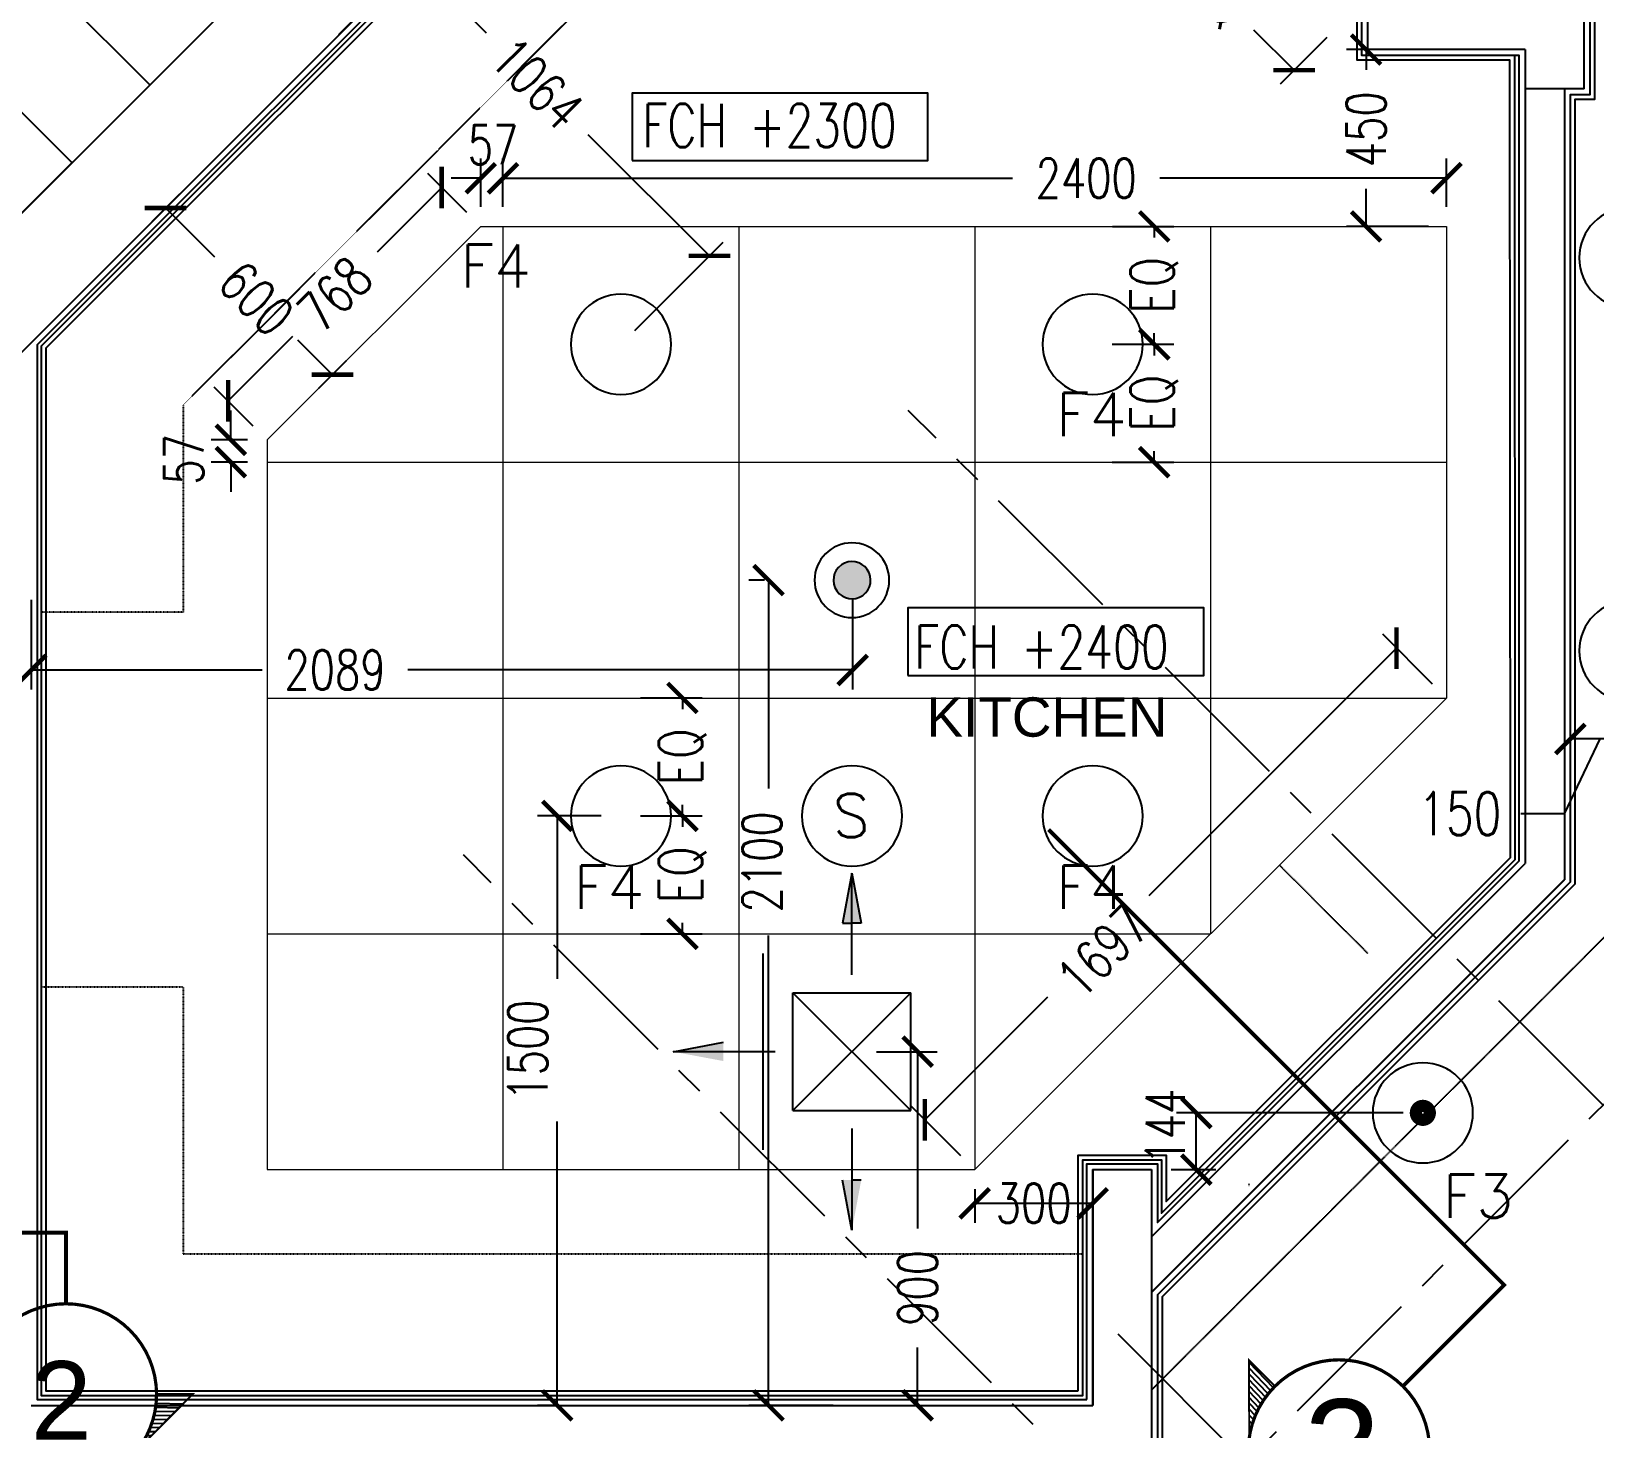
# Model space of a CAD drawing. Header units: millimetres. Extents: x 186805 to 449048, y 2167 to 51540.
# Drawn here: x 297944 to 301921, y 12773 to 16329 of the extents above; entities that cross this region are included whole.
import ezdxf
from ezdxf.enums import TextEntityAlignment as Align

# ---------------------------------------------------------------- set-up
doc = ezdxf.new("R2010")
doc.units = ezdxf.units.MM
for name, pattern in [('BC$0$DASHDOT2', [0.5, 0.25, -0.125, 0, -0.125]), ('BC$0$XR-BAS2-BLOCK-B$1$CENTER', [2, 1.25, -0.25, 0.25, -0.25]), ('CENTER', [2, 1.25, -0.25, 0.25, -0.25]), ('HIDDEN2', [0.1875, 0.125, -0.0625]), ('PHANTOM2', [1.25, 0.625, -0.125, 0.125, -0.125, 0.125, -0.125])]:
    doc.linetypes.add(name, pattern=pattern)
doc.layers.get('0').update_dxf_attribs({"linetype": 'CONTINUOUS'})
doc.layers.get('Defpoints').update_dxf_attribs({"linetype": 'CONTINUOUS'})
for name, color, linetype, lineweight in [('0-60x60-C', 3, 'CONTINUOUS', 13), ('ACCESS PANEL', 170, 'CONTINUOUS', 30), ('BC$0$a-wall', 7, 'CONTINUOUS', 20), ('PIB-FP1$0$A-ANNO-RMNM', 6, 'CONTINUOUS', 5), ('wall', 4, 'CONTINUOUS', 25)]:
    doc.layers.add(name, color=color, linetype=linetype, lineweight=lineweight)
for name, color, linetype in [('0TG-grid', 9, 'CENTER'), ('0TG-opening indicator', 8, 'PHANTOM2'), ('0TG-text', 4, 'CONTINUOUS'), ('A-ABOV', 1, 'HIDDEN2'), ('A-CONC-BLDG', 6, 'CONTINUOUS'), ('A-KEY', 8, 'CONTINUOUS'), ('A-STAIR', 51, 'CONTINUOUS'), ('a-wall', 140, 'CONTINUOUS'), ('BC-dim', 1, 'CONTINUOUS'), ('dimension', 7, 'CONTINUOUS'), ('E-ARMATUR', 2, 'CONTINUOUS'), ('E-LITE-CLUG', 2, 'CONTINUOUS'), ('MEP', 16, 'CONTINUOUS'), ('SHADOW LINE', 151, 'CONTINUOUS'), ('SITE SURVEY ROOM$0$SITE SURVEY ROOM$0$DECORATIVE DETAILS-1$0$WALL FIXTURE DETAILS$0$ECO-WORLD DETAILS$0$FINAL ECO-1#$0$REV ECO$0$FINAL DRGS1$0$REFER', 7, 'CONTINUOUS'), ('TEXT', 3, 'CONTINUOUS')]:
    doc.layers.add(name, color=color, linetype=linetype)
doc.styles.add('BW.B$0$SAS', font='sanss___.ttf')
doc.styles.add('ROMANS_075', font='romans.shx', dxfattribs={"width": 0.75})
doc.dimstyles.new('ARCH_1-50B$0', dxfattribs={"dimscale": 1000, "dimtxt": 0.11, "dimasz": 0.075, "dimexe": 0.05, "dimexo": 0.05, "dimgap": 0.055, "dimtad": 0, "dimdec": 0, "dimrnd": 1, "dimzin": 12, "dimdsep": 46, "dimtxsty": 'ROMANS_075', "dimblk1": 'ARCHTICK', "dimblk2": 'ARCHTICK', "dimsah": 1, "dimcen": 0.07, "dimclrd": 9, "dimclre": 9, "dimadec": 0, "dimazin": 0, "dimtfac": 1, "dimtdec": 0, "dimtofl": 0, "dimtmove": 0, "dimatfit": 3, "dimldrblk": 'ARCHTICK', "dimfxl": 0.05, "dimtolj": 1, "dimtzin": 12, "dimarcsym": 0})

# ---------------------------------------------------------------- blocks, each defined once
blk = doc.blocks.new('A$C7C4A1575')
at = {"layer": 'A-ABOV', "color": 8}
blk.add_line((73441.3, 35514), (70295.1, 38660.3), dxfattribs=at)
at = {"layer": 'A-CONC-BLDG', "color": 8}
blk.add_lwpolyline([(70139, 31615.1), (70245.1, 31721.2), (70245.1, 33194.8), (66839.9, 36600), (64695.1, 36600), (64695.1, 35700), (64945.1, 35700), (64945.1, 36350), (66736.4, 36350), (69995.1, 33091.3), (69995.1, 31759)], dxfattribs=at)
at = {"layer": 'A-KEY', "color": 8}
blk.add_line((70145.1, 38100), (70295.1, 38100), dxfattribs=at)
at = {"layer": 'A-STAIR', "color": 8}
for p, q in [((67548.5, 35537.9), (66558.6, 34547.9)), ((67746.5, 35339.9), (66756.6, 34349.9))]:
    blk.add_line(p, q, dxfattribs=at)
at = {"layer": 'a-wall', "color": 8}
for p, q in [((70295.1, 38100), (70295.1, 38990)), ((67445.1, 38700), (70145.1, 38700)), ((70145.1, 38100), (70145.1, 38700)), ((70295.1, 38412.3), (71345.1, 37362.3)), ((70294.6, 38271.4), (71245.1, 37320.9)), ((70145.1, 38100), (70295.1, 38100)), ((71345.1, 35348.7), (71345.1, 37362.3)), ((71245.1, 35250), (71245.1, 37320.9)), ((71395.1, 35350), (71245.1, 35350)), ((71395.1, 35350), (71395.1, 34900.8)), ((70845.1, 35250), (70845.1, 35100)), ((71245.1, 35250), (70845.1, 35250))]:
    blk.add_line(p, q, dxfattribs=at)
blk = doc.blocks.new('A$C32DD6ECA')
at = {"layer": '0-60x60-C', "color": 16, "xscale": 0.0418312498368323, "yscale": 0.0418312498368323, "zscale": 0.0418312498368323, "rotation": 180}
blk.add_blockref('A$C7C4A1575', (4397.08, 2202.64), dxfattribs=at)
blk = doc.blocks.new('_ArchTick')
at = {"color": 0, "linetype": 'ByBlock', "const_width": 0.15}
blk.add_lwpolyline([(-0.5, -0.5), (0.5, 0.5)], dxfattribs=at)
blk = doc.blocks.new('*D254')
at = {"layer": 'Defpoints', "color": 0, "transparency": 16777216}
for p in [(-574436.9, -208144.1), (-574286.9, -208144.1), (-574436.9, -208368.3)]:
    blk.add_point(p, dxfattribs=at)
at = {"layer": 'MEP', "color": 9, "lineweight": -2, "transparency": 16777216}
for p, q in [((-574436.9, -208194.1), (-574436.9, -208418.3)), ((-574286.9, -208194.1), (-574286.9, -208418.3)), ((-574361.9, -208368.3), (-574452.8, -208558.5)), ((-574286.9, -208368.3), (-574436.9, -208368.3)), ((-574452.8, -208558.5), (-574562.8, -208558.5))]:
    blk.add_line(p, q, dxfattribs=at)
at = {"layer": 'MEP', "color": 9, "lineweight": -2, "transparency": 16777216, "xscale": 75, "yscale": 75, "zscale": 75}
for p, rotation in [((-574436.9, -208368.3), 180.0000000000222), ((-574286.9, -208368.3), 2.22222e-11)]:
    blk.add_blockref('_ArchTick', p, dxfattribs=dict(at, rotation=rotation))
at = {"layer": 'MEP', "color": 0, "transparency": 16777216, "insert": (-574718, -208558.5), "char_height": 110, "attachment_point": 5, "style": 'ROMANS_075'}
blk.add_mtext('\\A1;150', dxfattribs=at)
blk = doc.blocks.new('*D48')
at = {"layer": 'Defpoints', "color": 0, "transparency": 16777216}
for p in [(-575951.9, -209464.1), (-575651.9, -209464.1), (-575651.9, -209549.7)]:
    blk.add_point(p, dxfattribs=at)
at = {"layer": 'dimension', "color": 9, "lineweight": -2, "transparency": 16777216}
for p, q in [((-575951.9, -209514.1), (-575951.9, -209599.7)), ((-575651.9, -209514.1), (-575651.9, -209599.7)), ((-575951.9, -209549.7), (-575651.9, -209549.7))]:
    blk.add_line(p, q, dxfattribs=at)
at = {"layer": 'dimension', "color": 9, "lineweight": -2, "transparency": 16777216, "xscale": 75, "yscale": 75, "zscale": 75, "rotation": 180}
blk.add_blockref('_ArchTick', (-575951.9, -209549.7), dxfattribs=at)
at = {"layer": 'dimension', "color": 9, "lineweight": -2, "transparency": 16777216, "xscale": 75, "yscale": 75, "zscale": 75}
blk.add_blockref('_ArchTick', (-575651.9, -209549.7), dxfattribs=at)
at = {"layer": 'dimension', "color": 0, "transparency": 16777216, "insert": (-575801.9, -209549.7), "char_height": 100, "attachment_point": 5, "style": 'ROMANS_075'}
blk.add_mtext('\\A1;300', dxfattribs=at)
blk = doc.blocks.new('*D51')
at = {"layer": 'Defpoints', "color": 0, "transparency": 16777216}
for p in [(-577939.7, -206946.7), (-578010.1, -207017.2), (-577515.4, -207371)]:
    blk.add_point(p, dxfattribs=at)
at = {"layer": 'dimension', "color": 9, "lineweight": -2, "transparency": 16777216}
for p, q in [((-577975, -206982.1), (-578045.5, -207052.5)), ((-578010.1, -207017.2), (-577885.4, -207141.9)), ((-577585.9, -207441.4), (-577673.8, -207353.5)), ((-577550.8, -207406.3), (-577621.2, -207476.8))]:
    blk.add_line(p, q, dxfattribs=at)
at = {"layer": 'dimension', "color": 9, "lineweight": -2, "transparency": 16777216, "xscale": 75, "yscale": 75, "zscale": 75}
for p, rotation in [((-578010.1, -207017.2), 134.9999999999941), ((-577585.9, -207441.4), 314.9999999999941)]:
    blk.add_blockref('_ArchTick', p, dxfattribs=dict(at, rotation=rotation))
at = {"layer": 'dimension', "color": 0, "transparency": 16777216, "insert": (-577779.6, -207247.7), "char_height": 100, "attachment_point": 5, "rotation": 315, "style": 'ROMANS_075'}
blk.add_mtext('\\A1;600', dxfattribs=at)
blk = doc.blocks.new('*D52')
at = {"layer": 'Defpoints', "color": 0, "transparency": 16777216}
for p in [(-577844.2, -207607.4), (-577751.9, -207607.4), (-577751.9, -207664.1)]:
    blk.add_point(p, dxfattribs=at)
at = {"layer": 'dimension', "color": 9, "lineweight": -2, "transparency": 16777216}
for p, q in [((-577844.2, -207607.4), (-577844.2, -207532.4)), ((-577801.9, -207607.4), (-577894.2, -207607.4)), ((-577801.9, -207664.1), (-577894.2, -207664.1)), ((-577844.2, -207664.1), (-577844.2, -207739.1))]:
    blk.add_line(p, q, dxfattribs=at)
at = {"layer": 'dimension', "color": 9, "lineweight": -2, "transparency": 16777216, "xscale": 75, "yscale": 75, "zscale": 75}
for p, rotation in [((-577844.2, -207607.4), 270), ((-577844.2, -207664.1), 90)]:
    blk.add_blockref('_ArchTick', p, dxfattribs=dict(at, rotation=rotation))
at = {"layer": 'dimension', "color": 0, "transparency": 16777216, "insert": (-577963.9, -207656.8), "char_height": 100, "attachment_point": 5, "rotation": 90, "style": 'ROMANS_075'}
blk.add_mtext('\\A1;57', dxfattribs=at)
blk = doc.blocks.new('*D53')
at = {"layer": 'Defpoints', "color": 0, "transparency": 16777216}
for p in [(-577307.8, -206964.8), (-577208.5, -207064.1), (-577751.9, -207607.4)]:
    blk.add_point(p, dxfattribs=at)
at = {"layer": 'dimension', "color": 9, "lineweight": -2, "transparency": 16777216}
for p, q in [((-577243.9, -207028.7), (-577343.1, -206929.5)), ((-577307.8, -206964.8), (-577472.4, -207129.4)), ((-577851.1, -207508.2), (-577686.5, -207343.6)), ((-577787.2, -207572.1), (-577886.5, -207472.8))]:
    blk.add_line(p, q, dxfattribs=at)
at = {"layer": 'dimension', "color": 9, "lineweight": -2, "transparency": 16777216, "xscale": 75, "yscale": 75, "zscale": 75}
for p, rotation in [((-577307.8, -206964.8), 44.9999999999908), ((-577851.1, -207508.2), 224.9999999999908)]:
    blk.add_blockref('_ArchTick', p, dxfattribs=dict(at, rotation=rotation))
at = {"layer": 'dimension', "color": 0, "transparency": 16777216, "insert": (-577579.5, -207236.5), "char_height": 100, "attachment_point": 5, "rotation": 45, "style": 'ROMANS_075'}
blk.add_mtext('\\A1;768', dxfattribs=at)
blk = doc.blocks.new('*D54')
at = {"layer": 'Defpoints', "color": 0, "transparency": 16777216}
for p in [(-577208.5, -206941.5), (-577208.5, -207064.1), (-577151.9, -207064.1)]:
    blk.add_point(p, dxfattribs=at)
at = {"layer": 'dimension', "color": 9, "lineweight": -2, "transparency": 16777216}
for p, q in [((-577208.5, -207014.1), (-577208.5, -206891.5)), ((-577151.9, -207014.1), (-577151.9, -206891.5)), ((-577208.5, -206941.5), (-577283.5, -206941.5)), ((-577151.9, -206941.5), (-577076.9, -206941.5))]:
    blk.add_line(p, q, dxfattribs=at)
at = {"layer": 'dimension', "color": 9, "lineweight": -2, "transparency": 16777216, "xscale": 75, "yscale": 75, "zscale": 75}
blk.add_blockref('_ArchTick', (-577208.5, -206941.5), dxfattribs=at)
at = {"layer": 'dimension', "color": 9, "lineweight": -2, "transparency": 16777216, "xscale": 75, "yscale": 75, "zscale": 75, "rotation": 180}
blk.add_blockref('_ArchTick', (-577151.9, -206941.5), dxfattribs=at)
at = {"layer": 'dimension', "color": 0, "transparency": 16777216, "insert": (-577177.1, -206856.5), "char_height": 100, "attachment_point": 5, "style": 'ROMANS_075'}
blk.add_mtext('\\A1;57', dxfattribs=at)
blk = doc.blocks.new('*D55')
at = {"layer": 'Defpoints', "color": 0, "transparency": 16777216}
for p in [(-574751.9, -206941.5), (-577151.9, -207064.1), (-574751.9, -207064.1)]:
    blk.add_point(p, dxfattribs=at)
at = {"layer": 'dimension', "color": 9, "lineweight": -2, "transparency": 16777216}
for p, q in [((-577151.9, -207014.1), (-577151.9, -206891.5)), ((-574751.9, -207014.1), (-574751.9, -206891.5)), ((-577151.9, -206941.5), (-575855.4, -206941.5)), ((-574751.9, -206941.5), (-575481.1, -206941.5))]:
    blk.add_line(p, q, dxfattribs=at)
at = {"layer": 'dimension', "color": 9, "lineweight": -2, "transparency": 16777216, "xscale": 75, "yscale": 75, "zscale": 75, "rotation": 180}
blk.add_blockref('_ArchTick', (-577151.9, -206941.5), dxfattribs=at)
at = {"layer": 'dimension', "color": 9, "lineweight": -2, "transparency": 16777216, "xscale": 75, "yscale": 75, "zscale": 75}
blk.add_blockref('_ArchTick', (-574751.9, -206941.5), dxfattribs=at)
at = {"layer": 'dimension', "color": 0, "transparency": 16777216, "insert": (-575668.3, -206941.5), "char_height": 100, "attachment_point": 5, "style": 'ROMANS_075'}
blk.add_mtext('\\A1;2400', dxfattribs=at)
blk = doc.blocks.new('*D56')
at = {"layer": 'Defpoints', "color": 0, "transparency": 16777216}
for p in [(-574751.9, -208264.1), (-576078.8, -209337.2), (-575951.9, -209464.1)]:
    blk.add_point(p, dxfattribs=at)
at = {"layer": 'dimension', "color": 9, "lineweight": -2, "transparency": 16777216}
for p, q in [((-574787.2, -208228.7), (-574914.1, -208101.9)), ((-574878.8, -208137.2), (-575509.3, -208767.7)), ((-576078.8, -209337.2), (-575766.3, -209024.8)), ((-575987.2, -209428.7), (-576114.1, -209301.9))]:
    blk.add_line(p, q, dxfattribs=at)
at = {"layer": 'dimension', "color": 9, "lineweight": -2, "transparency": 16777216, "xscale": 75, "yscale": 75, "zscale": 75}
for p, rotation in [((-574878.8, -208137.2), 45), ((-576078.8, -209337.2), 225)]:
    blk.add_blockref('_ArchTick', p, dxfattribs=dict(at, rotation=rotation))
at = {"layer": 'dimension', "color": 0, "transparency": 16777216, "insert": (-575625.3, -208908.7), "char_height": 100, "attachment_point": 5, "rotation": 45, "style": 'ROMANS_075'}
blk.add_mtext('\\A1;1697', dxfattribs=at)
blk = doc.blocks.new('*D59')
at = {"layer": 'Defpoints', "color": 0, "transparency": 16777216}
for p in [(-574787.8, -206614.1), (-574956.3, -207064.1), (-574747.7, -207064.1)]:
    blk.add_point(p, dxfattribs=at)
at = {"layer": 'dimension', "color": 9, "lineweight": -2, "transparency": 16777216}
for p, q in [((-574837.8, -206614.1), (-575006.3, -206614.1)), ((-574956.3, -206614.1), (-574956.3, -206665.4)), ((-574956.3, -207064.1), (-574956.3, -206968.3)), ((-574797.7, -207064.1), (-575006.3, -207064.1))]:
    blk.add_line(p, q, dxfattribs=at)
at = {"layer": 'dimension', "color": 9, "lineweight": -2, "transparency": 16777216, "xscale": 75, "yscale": 75, "zscale": 75}
for p, rotation in [((-574956.3, -206614.1), 90), ((-574956.3, -207064.1), 270)]:
    blk.add_blockref('_ArchTick', p, dxfattribs=dict(at, rotation=rotation))
at = {"layer": 'dimension', "color": 0, "transparency": 16777216, "insert": (-574956.3, -206816.8), "char_height": 100, "attachment_point": 5, "rotation": 90, "style": 'ROMANS_075'}
blk.add_mtext('\\A1;450', dxfattribs=at)
blk = doc.blocks.new('*D93')
at = {"layer": 'Defpoints', "color": 0, "transparency": 16777216}
for p in [(-575388.2, -209319.8), (-574811.9, -209319.8), (-575501.9, -209464.1)]:
    blk.add_point(p, dxfattribs=at)
at = {"layer": 'dimension', "color": 9, "lineweight": -2, "transparency": 16777216}
for p, q in [((-574861.9, -209319.8), (-575438.2, -209319.8)), ((-575388.2, -209464.1), (-575388.2, -209319.8)), ((-575451.9, -209464.1), (-575338.2, -209464.1))]:
    blk.add_line(p, q, dxfattribs=at)
at = {"layer": 'dimension', "color": 9, "lineweight": -2, "transparency": 16777216, "xscale": 75, "yscale": 75, "zscale": 75}
for p, rotation in [((-575388.2, -209319.8), 90), ((-575388.2, -209464.1), 270)]:
    blk.add_blockref('_ArchTick', p, dxfattribs=dict(at, rotation=rotation))
at = {"layer": 'dimension', "color": 0, "transparency": 16777216, "insert": (-575467, -209354.7), "char_height": 100, "attachment_point": 5, "rotation": 90, "style": 'ROMANS_075'}
blk.add_mtext('\\A1;144', dxfattribs=at)
blk = doc.blocks.new('*D154')
at = {"layer": 'Defpoints', "color": 0, "transparency": 16777216}
for p in [(-576851.9, -208564.1), (-577013.9, -210064.1), (-576959.1, -210064.1)]:
    blk.add_point(p, dxfattribs=at)
at = {"layer": 'dimension', "color": 9, "lineweight": -2, "transparency": 16777216}
for p, q in [((-576901.9, -208564.1), (-577063.9, -208564.1)), ((-577013.9, -208564.1), (-577013.9, -208978.3)), ((-577013.9, -210064.1), (-577013.9, -209341.8)), ((-577009.1, -210064.1), (-577063.9, -210064.1))]:
    blk.add_line(p, q, dxfattribs=at)
at = {"layer": 'dimension', "color": 9, "lineweight": -2, "transparency": 16777216, "xscale": 75, "yscale": 75, "zscale": 75}
for p, rotation in [((-577013.9, -208564.1), 90), ((-577013.9, -210064.1), 270)]:
    blk.add_blockref('_ArchTick', p, dxfattribs=dict(at, rotation=rotation))
at = {"layer": 'dimension', "color": 0, "transparency": 16777216, "insert": (-577089.1, -209160), "char_height": 100, "attachment_point": 5, "rotation": 90, "style": 'ROMANS_075'}
blk.add_mtext('\\A1;1500', dxfattribs=at)
blk = doc.blocks.new('*D165')
at = {"layer": 'Defpoints', "color": 0, "transparency": 16777216}
for p in [(-577379.5, -206386.5), (-577604.5, -206611.5), (-576851.9, -207364.1)]:
    blk.add_point(p, dxfattribs=at)
at = {"layer": 'dimension', "color": 9, "lineweight": -2, "transparency": 16777216}
for p, q in [((-577569.1, -206576.1), (-577344.1, -206351.2)), ((-577379.5, -206386.5), (-577194.6, -206571.4)), ((-576626.9, -207139.1), (-576935, -206831)), ((-576816.5, -207328.7), (-576591.5, -207103.8))]:
    blk.add_line(p, q, dxfattribs=at)
at = {"layer": 'dimension', "color": 9, "lineweight": -2, "transparency": 16777216, "xscale": 75, "yscale": 75, "zscale": 75}
for p, rotation in [((-577379.5, -206386.5), 134.9999999999889), ((-576626.9, -207139.1), 314.999999999989)]:
    blk.add_blockref('_ArchTick', p, dxfattribs=dict(at, rotation=rotation))
at = {"layer": 'dimension', "color": 0, "transparency": 16777216, "insert": (-577064.3, -206700.7), "char_height": 100, "attachment_point": 5, "rotation": 315, "style": 'ROMANS_075'}
blk.add_mtext('\\A1;1064', dxfattribs=at)
blk = doc.blocks.new('*D177')
at = {"layer": 'Defpoints', "color": 0, "transparency": 16777216}
for p in [(-578351.9, -207964.1), (-576262.4, -207964.1), (-578351.9, -208192.7)]:
    blk.add_point(p, dxfattribs=at)
at = {"layer": 'dimension', "color": 9, "lineweight": -2, "transparency": 16777216}
for p, q in [((-578351.9, -208014.1), (-578351.9, -208242.7)), ((-576262.4, -208014.1), (-576262.4, -208242.7)), ((-578351.9, -208192.7), (-577764.5, -208192.7)), ((-576262.4, -208192.7), (-577393.8, -208192.7))]:
    blk.add_line(p, q, dxfattribs=at)
at = {"layer": 'dimension', "color": 9, "lineweight": -2, "transparency": 16777216, "xscale": 75, "yscale": 75, "zscale": 75, "rotation": 180}
blk.add_blockref('_ArchTick', (-578351.9, -208192.7), dxfattribs=at)
at = {"layer": 'dimension', "color": 9, "lineweight": -2, "transparency": 16777216, "xscale": 75, "yscale": 75, "zscale": 75}
blk.add_blockref('_ArchTick', (-576262.4, -208192.7), dxfattribs=at)
at = {"layer": 'dimension', "color": 0, "transparency": 16777216, "insert": (-577579.2, -208192.7), "char_height": 100, "attachment_point": 5, "style": 'ROMANS_075'}
blk.add_mtext('\\A1;2089', dxfattribs=at)
blk = doc.blocks.new('*D178')
at = {"layer": 'Defpoints', "color": 0, "transparency": 16777216}
for p in [(-576437, -207964.1), (-576476.3, -210064.1), (-576262.4, -210064.1)]:
    blk.add_point(p, dxfattribs=at)
at = {"layer": 'dimension', "color": 9, "lineweight": -2, "transparency": 16777216}
for p, q in [((-576487, -207964.1), (-576526.3, -207964.1)), ((-576476.3, -207964.1), (-576476.3, -208494)), ((-576476.3, -210064.1), (-576476.3, -208868.3)), ((-576312.4, -210064.1), (-576526.3, -210064.1))]:
    blk.add_line(p, q, dxfattribs=at)
at = {"layer": 'dimension', "color": 9, "lineweight": -2, "transparency": 16777216, "xscale": 75, "yscale": 75, "zscale": 75}
for p, rotation in [((-576476.3, -207964.1), 90), ((-576476.3, -210064.1), 270)]:
    blk.add_blockref('_ArchTick', p, dxfattribs=dict(at, rotation=rotation))
at = {"layer": 'dimension', "color": 0, "transparency": 16777216, "insert": (-576493, -208681.1), "char_height": 100, "attachment_point": 5, "rotation": 90, "style": 'ROMANS_075'}
blk.add_mtext('\\A1;2100', dxfattribs=at)
blk = doc.blocks.new('*D181')
at = {"layer": 'Defpoints', "color": 0, "transparency": 16777216}
for p in [(-576251.9, -209164.1), (-576251.9, -210064.1), (-576097.1, -210064.1)]:
    blk.add_point(p, dxfattribs=at)
at = {"layer": 'dimension', "color": 9, "lineweight": -2, "transparency": 16777216}
for p, q in [((-576201.9, -209164.1), (-576047.1, -209164.1)), ((-576097.1, -209164.1), (-576097.1, -209613.7)), ((-576097.1, -210064.1), (-576097.1, -209916.6)), ((-576201.9, -210064.1), (-576047.1, -210064.1))]:
    blk.add_line(p, q, dxfattribs=at)
at = {"layer": 'dimension', "color": 9, "lineweight": -2, "transparency": 16777216, "xscale": 75, "yscale": 75, "zscale": 75}
for p, rotation in [((-576097.1, -209164.1), 90), ((-576097.1, -210064.1), 270)]:
    blk.add_blockref('_ArchTick', p, dxfattribs=dict(at, rotation=rotation))
at = {"layer": 'dimension', "color": 0, "transparency": 16777216, "insert": (-576097.1, -209765.1), "char_height": 100, "attachment_point": 5, "rotation": 90, "style": 'ROMANS_075'}
blk.add_mtext('\\A1;900', dxfattribs=at)
blk = doc.blocks.new('*D197')
at = {"layer": 'Defpoints', "color": 0, "transparency": 16777216}
for p in [(-572643.6, -209729.8), (-574643, -210905.5), (-574231.2, -211317.4)]:
    blk.add_point(p, dxfattribs=at)
at = {"layer": 'dimension', "color": 9, "lineweight": -2, "transparency": 16777216}
for p, q in [((-573055.5, -209318), (-573716.9, -209979.5)), ((-572679, -209694.5), (-573090.8, -209282.7)), ((-574643, -210905.5), (-573981.6, -210244.1)), ((-574266.5, -211282), (-574678.3, -210870.2))]:
    blk.add_line(p, q, dxfattribs=at)
at = {"layer": 'dimension', "color": 9, "lineweight": -2, "transparency": 16777216, "xscale": 75, "yscale": 75, "zscale": 75}
for p, rotation in [((-573055.5, -209318), 45.00000000010503), ((-574643, -210905.5), 225.000000000105)]:
    blk.add_blockref('_ArchTick', p, dxfattribs=dict(at, rotation=rotation))
at = {"layer": 'dimension', "color": 0, "transparency": 16777216, "insert": (-573849.2, -210111.8), "char_height": 100, "attachment_point": 5, "rotation": 45, "style": 'ROMANS_075'}
blk.add_mtext('\\A1;2245', dxfattribs=at)
blk = doc.blocks.new('f44')
at = {"layer": 'E-ARMATUR', "color": 16}
blk.add_circle((0, 0), 127.5, dxfattribs=at)
blk = doc.blocks.new('F33')
at = {"layer": 'E-ARMATUR', "color": 16, "const_width": 31.1}
blk.add_lwpolyline([(-17.7, 0, 1), (17.7, 0, 1)], format="xyb", close=True, dxfattribs=at)
at = {"layer": 'E-ARMATUR', "color": 16}
blk.add_circle((0, 0), 127.5, dxfattribs=at)
blk = doc.blocks.new('*D134')
at = {"layer": 'Defpoints', "color": 0, "transparency": 16777216}
for p in [(-576851.8, -208264), (-576695.3, -208264), (-576851.9, -208564.1)]:
    blk.add_point(p, dxfattribs=at)
at = {"layer": 'dimension', "color": 9, "lineweight": -2, "transparency": 16777216}
for p, q in [((-576801.8, -208264), (-576645.3, -208264)), ((-576695.3, -208264), (-576695.3, -208292.3)), ((-576801.9, -208564.1), (-576645.3, -208564.1)), ((-576695.3, -208564.1), (-576695.3, -208535.9))]:
    blk.add_line(p, q, dxfattribs=at)
at = {"layer": 'dimension', "color": 9, "lineweight": -2, "transparency": 16777216, "xscale": 75, "yscale": 75, "zscale": 75}
for p, rotation in [((-576695.3, -208264), 90), ((-576695.3, -208564.1), 270)]:
    blk.add_blockref('_ArchTick', p, dxfattribs=dict(at, rotation=rotation))
at = {"layer": 'dimension', "color": 0, "transparency": 16777216, "insert": (-576695.3, -208414.1), "char_height": 110, "attachment_point": 5, "rotation": 90, "style": 'ROMANS_075'}
blk.add_mtext('\\A1;EQ', dxfattribs=at)
blk = doc.blocks.new('*D135')
at = {"layer": 'Defpoints', "color": 0, "transparency": 16777216}
for p in [(-576851.8, -208564), (-576695.3, -208564), (-576851.9, -208864.1)]:
    blk.add_point(p, dxfattribs=at)
at = {"layer": 'dimension', "color": 9, "lineweight": -2, "transparency": 16777216}
for p, q in [((-576801.8, -208564), (-576645.3, -208564)), ((-576695.3, -208564), (-576695.3, -208592.3)), ((-576695.3, -208864.1), (-576695.3, -208835.9)), ((-576801.9, -208864.1), (-576645.3, -208864.1))]:
    blk.add_line(p, q, dxfattribs=at)
at = {"layer": 'dimension', "color": 9, "lineweight": -2, "transparency": 16777216, "xscale": 75, "yscale": 75, "zscale": 75}
for p, rotation in [((-576695.3, -208564), 90), ((-576695.3, -208864.1), 270)]:
    blk.add_blockref('_ArchTick', p, dxfattribs=dict(at, rotation=rotation))
at = {"layer": 'dimension', "color": 0, "transparency": 16777216, "insert": (-576695.3, -208714.1), "char_height": 110, "attachment_point": 5, "rotation": 90, "style": 'ROMANS_075'}
blk.add_mtext('\\A1;EQ', dxfattribs=at)
blk = doc.blocks.new('*D136')
at = {"layer": 'Defpoints', "color": 0, "transparency": 16777216}
for p in [(-575651.8, -207064), (-575495.3, -207064), (-575651.9, -207364.1)]:
    blk.add_point(p, dxfattribs=at)
at = {"layer": 'dimension', "color": 9, "lineweight": -2, "transparency": 16777216}
for p, q in [((-575601.8, -207064), (-575445.3, -207064)), ((-575495.3, -207064), (-575495.3, -207092.3)), ((-575601.9, -207364.1), (-575445.3, -207364.1)), ((-575495.3, -207364.1), (-575495.3, -207335.9))]:
    blk.add_line(p, q, dxfattribs=at)
at = {"layer": 'dimension', "color": 9, "lineweight": -2, "transparency": 16777216, "xscale": 75, "yscale": 75, "zscale": 75}
for p, rotation in [((-575495.3, -207064), 90), ((-575495.3, -207364.1), 270)]:
    blk.add_blockref('_ArchTick', p, dxfattribs=dict(at, rotation=rotation))
at = {"layer": 'dimension', "color": 0, "transparency": 16777216, "insert": (-575495.3, -207214.1), "char_height": 110, "attachment_point": 5, "rotation": 90, "style": 'ROMANS_075'}
blk.add_mtext('\\A1;EQ', dxfattribs=at)
blk = doc.blocks.new('*D200')
at = {"layer": 'Defpoints', "color": 0, "transparency": 16777216}
for p in [(-575651.8, -207364), (-575495.3, -207364), (-575651.9, -207664.1)]:
    blk.add_point(p, dxfattribs=at)
at = {"layer": 'dimension', "color": 9, "lineweight": -2, "transparency": 16777216}
for p, q in [((-575601.8, -207364), (-575445.3, -207364)), ((-575495.3, -207364), (-575495.3, -207392.3)), ((-575495.3, -207664.1), (-575495.3, -207635.9)), ((-575601.9, -207664.1), (-575445.3, -207664.1))]:
    blk.add_line(p, q, dxfattribs=at)
at = {"layer": 'dimension', "color": 9, "lineweight": -2, "transparency": 16777216, "xscale": 75, "yscale": 75, "zscale": 75}
for p, rotation in [((-575495.3, -207364), 90), ((-575495.3, -207664.1), 270)]:
    blk.add_blockref('_ArchTick', p, dxfattribs=dict(at, rotation=rotation))
at = {"layer": 'dimension', "color": 0, "transparency": 16777216, "insert": (-575495.3, -207514.1), "char_height": 110, "attachment_point": 5, "rotation": 90, "style": 'ROMANS_075'}
blk.add_mtext('\\A1;EQ', dxfattribs=at)
blk = doc.blocks.new('*D234')
at = {"layer": 'ACCESS PANEL', "color": 9, "lineweight": -2, "transparency": 16777216}
for p, q in [((-575432.5, -206206.9), (-575551.1, -206325.5)), ((-575515.7, -206290.2), (-575413.7, -206392.2)), ((-575139.4, -206666.4), (-575241.5, -206564.4)), ((-575056.2, -206583.2), (-575174.8, -206701.8))]:
    blk.add_line(p, q, dxfattribs=at)
at = {"layer": 'Defpoints', "color": 0, "transparency": 16777216}
for p in [(-575397.1, -206171.6), (-575515.7, -206290.2), (-575020.9, -206547.8)]:
    blk.add_point(p, dxfattribs=at)
at = {"layer": 'ACCESS PANEL', "color": 9, "lineweight": -2, "transparency": 16777216, "xscale": 75, "yscale": 75, "zscale": 75}
for p, rotation in [((-575515.7, -206290.2), 135.0000000000089), ((-575139.4, -206666.4), 315.0000000000089)]:
    blk.add_blockref('_ArchTick', p, dxfattribs=dict(at, rotation=rotation))
at = {"layer": 'ACCESS PANEL', "color": 0, "transparency": 16777216, "insert": (-575327.6, -206478.3), "char_height": 110, "attachment_point": 5, "rotation": 315, "style": 'ROMANS_075'}
blk.add_mtext('\\A1;EQ', dxfattribs=at)
blk = doc.blocks.new('A$C35C014DB')
at = {"layer": 'MEP'}
h = blk.add_hatch(color=256, dxfattribs=at)
edge = h.paths.add_edge_path()
edge.add_ellipse((5456.5, 12047.7), major_axis=(-38.8, -27.2), ratio=1, start_angle=0, end_angle=360, ccw=False)
at = {"layer": 'SITE SURVEY ROOM$0$SITE SURVEY ROOM$0$DECORATIVE DETAILS-1$0$WALL FIXTURE DETAILS$0$ECO-WORLD DETAILS$0$FINAL ECO-1#$0$REV ECO$0$FINAL DRGS1$0$REFER'}
h = blk.add_hatch(dxfattribs=at)
h.set_pattern_fill('ANSI31', color=8, scale=82.345676, angle=181.1291, style=0)
h.set_pattern_definition([(313.87088, (10262.598, 7449.854), (-7.42041, -7.13356), [])])
h.paths.add_polyline_path([(6663.2, 9604.9, -0.333605), (6467, 9800.3), (6467.4, 9604.5)])
h.paths.add_polyline_path([(6531.8, 9996), (6466.4, 10061), (6466.8, 9865.3, -0.162403)])
h.paths.add_polyline_path([(6923.9, 9605.5), (6858.6, 9670.6, -0.162403), (6728.2, 9605.1)])
h.paths.add_polyline_path([(6346, 10023.2), (6450.6, 10128.2), (6502.6, 10076.3), (6398.1, 9971.4)], flags=9)
h = blk.add_hatch(dxfattribs=at)
h.set_pattern_fill('ANSI31', color=8, scale=82.345676, angle=136.1291, style=0)
h.set_pattern_definition([(358.87088, (7664.575, 10813.092), (-0.202834, -10.29121), [])])
h.paths.add_polyline_path([(3595.5, 9791.8, -0.333605), (3318.7, 9791.2), (3457.4, 9653.1)])
h.paths.add_polyline_path([(3226.1, 9975.4), (3133.9, 9975.2), (3272.6, 9837, -0.162403)])
h.paths.add_polyline_path([(3779.5, 9976.6), (3687.3, 9976.4, -0.162403), (3641.4, 9837.8)])
h.paths.add_polyline_path([(3075.5, 9863.3), (3075.2, 10011.4), (3148.7, 10011.6), (3149, 9863.4)], flags=9)
at = {"color": 9}
for points in [[(8907.8, 16332.9), (8907.8, 17182.9), (7333.6, 17182.9), (7333.6, 13282.9), (7283.6, 13282.9), (7283.6, 11279.4), (6233.6, 10229.4), (6233.6, 8512.9), (7749.1, 8512.9), (8983.6, 7278.4), (8983.6, 3762.9)], [(6075.6, 14732.9), (6075.6, 14732.9), (5779.7, 15028.9), (3393.6, 12642.8), (3393.6, 9972.9), (6043.6, 9972.9), (6043.6, 10572.9), (6243.6, 10572.9), (6243.6, 10437.4), (7143.6, 11337.4), (7142.2, 13383), (6753.6, 13382.9), (6753.6, 13562.9), (7153.6, 13562.9), (7153.6, 14732.9), (7153.6, 14732.9)]]:
    blk.add_lwpolyline(points, dxfattribs=at)
blk.add_lwpolyline([(6053.6, 9962.9), (6053.6, 10562.9), (6233.6, 10562.9), (6233.6, 10413.2), (7153.6, 11333.2), (7153.6, 13382.9), (6753.6, 13382.9), (6753.6, 13562.9), (7153.6, 13562.9), (7153.6, 14732.9), (6089.7, 14732.9), (5779.7, 15043), (3383.6, 12646.9), (3383.6, 9962.9)], close=True, dxfattribs=at)
at = {"color": 9, "linetype": 'HIDDEN2', "ltscale": 0.5}
for points in [[(5350.5, 14089.1), (3754.6, 12493.2), (3754.6, 11966), (3393.6, 11966)], [(3393.6, 11012.9), (3754.6, 11012.9), (3754.6, 10333.9), (6043.6, 10333.9), (6043.6, 10333.9)]]:
    blk.add_lwpolyline(points, dxfattribs=at)
at = {"layer": '0-60x60-C', "color": 2}
for p, q in [((4511.9, 12947.9), (3968.6, 12404.6)), ((4511.9, 12947.9), (6968.6, 12947.9)), ((6968.6, 12947.9), (6968.6, 11747.9)), ((3968.6, 12404.6), (3968.6, 10547.9)), ((6968.6, 11747.9), (5768.6, 10547.9)), ((3968.6, 10547.9), (5768.6, 10547.9))]:
    blk.add_line(p, q, dxfattribs=at)
at = {"layer": '0-60x60-C', "color": 1}
for p, q in [((4568.6, 12947.9), (4568.6, 10547.9)), ((5168.6, 12947.9), (5168.6, 10547.9)), ((5768.6, 12947.9), (5768.6, 10547.9)), ((6368.6, 12947.9), (6368.6, 11147.9)), ((3968.6, 12347.9), (6968.6, 12347.9)), ((3968.6, 11747.9), (6968.6, 11747.9)), ((3968.6, 11147.9), (6368.6, 11147.9))]:
    blk.add_line(p, q, dxfattribs=at)
at = {"layer": '0TG-grid', "linetype": 'BC$0$XR-BAS2-BLOCK-B$1$CENTER', "ltscale": 300}
for p, q in [((4468.1, 7812.9), (13602.6, 16947.4)), ((16276.8, 1802.5), (5599.4, 12479.8)), ((15145.4, 671.1), (4468.1, 11348.5))]:
    blk.add_line(p, q, dxfattribs=at)
at = {"layer": '0TG-opening indicator', "color": 1}
blk.add_arc((6464.7, 10509.6), 2, 315, 45, dxfattribs=at)
at = {"layer": 'A-CONC-BLDG'}
blk.add_lwpolyline([(6062.5, 17032.8), (6168.6, 16926.8), (6168.6, 15453.1), (2763.4, 12047.9), (618.6, 12047.9), (618.6, 12947.9), (868.6, 12947.9), (868.6, 12297.9), (2659.8, 12297.9), (5918.6, 15556.7), (5918.6, 16888.9)], dxfattribs=at)
at = {"layer": 'a-wall'}
blk.add_line((7318.6, 13297.9), (7168.6, 13297.9), dxfattribs=at)
at = {"layer": 'BC$0$a-wall'}
for q in [(7318.6, 13767.2), (7168.6, 13297.9)]:
    blk.add_line((7318.6, 13297.9), q, dxfattribs=at)
at = {"layer": 'BC-dim', "color": 2, "linetype": 'BC$0$DASHDOT2', "ltscale": 500, "const_width": 10}
blk.add_lwpolyline([(6857.9, 9996.7), (7115.5, 10254.3), (5956.6, 11413.1)], dxfattribs=at)
at = {"layer": 'BC-dim', "color": 2, "linetype": 'BC$0$DASHDOT2', "ltscale": 100, "const_width": 10}
blk.add_lwpolyline([(3457.2, 10205.5), (3457.2, 10387.6), (2843.3, 10387.6)], dxfattribs=at)
at = {"layer": 'E-LITE-CLUG', "linetype": 'HIDDEN2'}
blk.add_line((6768.6, 11097.9), (6543.6, 11322.9), dxfattribs=at)
at = {"layer": 'MEP'}
for p, q in [((5456.1, 11302.2), (5432.2, 11174.6)), ((5456.1, 11043.4), (5456.1, 11302.2)), ((5456.1, 11302.2), (5479.9, 11174.6)), ((5432.2, 11174.6), (5456.1, 11174.6)), ((5479.9, 11174.6), (5456.1, 11174.6)), ((5230.7, 10597.9), (5230.7, 11097.9)), ((5306.1, 10697.9), (5306.1, 10997.9)), ((5306.1, 10997.9), (5606.1, 10997.9)), ((5306.1, 10997.9), (5606.1, 10697.9)), ((5606.1, 10997.9), (5306.1, 10697.9)), ((5606.1, 10697.9), (5606.1, 10997.9)), ((5001.8, 10847.9), (5129.5, 10871.8)), ((5260.7, 10847.9), (5001.8, 10847.9)), ((5306.1, 10697.9), (5606.1, 10697.9)), ((5456.1, 10652.5), (5456.1, 10393.7)), ((5456.1, 10393.7), (5432.2, 10521.3)), ((5479.9, 10521.3), (5456.1, 10521.3))]:
    blk.add_line(p, q, dxfattribs=at)
at = {"layer": 'MEP', "color": 2}
blk.add_line((7749.1, 8512.9), (6133.1, 10128.9), dxfattribs=at)
at = {"layer": 'MEP', "extrusion": (0, 0, -1)}
for centre, major_axis, start_param, end_param in [((5456.2, 12047.7), (-54.5, 77.9), 3.752458, 10.035643), ((5456.5, 12047.7), (-38.8, -27.2), 5.323254218590446, 11.60643952577003)]:
    blk.add_ellipse(centre, major_axis=major_axis, ratio=1, start_param=start_param, end_param=end_param, dxfattribs=at)
at = {"layer": 'MEP'}
for points in [[(5456.1, 11174.6), (5432.2, 11174.6), (5456.1, 11302.2)], [(5456.1, 11174.6), (5479.9, 11174.6), (5456.1, 11302.2)], [(5129.5, 10847.9), (5129.5, 10871.8), (5001.8, 10847.9)], [(5129.5, 10847.9), (5129.5, 10824.1), (5001.8, 10847.9)], [(5456.1, 10521.3), (5432.2, 10521.3), (5456.1, 10393.7)], [(5456.1, 10521.3), (5479.9, 10521.3), (5456.1, 10393.7)]]:
    blk.add_solid(points, dxfattribs=at)
at = {"layer": 'PIB-FP1$0$A-ANNO-RMNM', "color": 4, "linetype": 'HIDDEN2'}
blk.add_line((7168.6, 13297.9), (7168.6, 13236.1), dxfattribs=at)
at = {"layer": 'SHADOW LINE'}
blk.add_lwpolyline([(8895.8, 15662.9), (8895.8, 17170.9), (7345.6, 17170.9), (7345.6, 13270.9), (7295.6, 13270.9), (7295.6, 11274.4), (6245.6, 10224.4), (6245.6, 8524.9), (7754, 8524.9), (8995.6, 7283.4), (8995.6, 3774.9)], dxfattribs=at)
blk.add_lwpolyline([(6031.6, 9984.9), (6031.6, 10584.9), (6255.6, 10584.9), (6255.6, 10466.4), (7131.6, 11342.4), (7130.2, 13371), (6741.6, 13370.9), (6741.6, 13574.9), (7141.6, 13574.9), (7141.6, 14720.9), (6077.4, 14720.9), (5779.7, 15011.9), (3405.6, 12637.8), (3405.6, 9984.9)], close=True, dxfattribs=at)
at = {"layer": 'SITE SURVEY ROOM$0$SITE SURVEY ROOM$0$DECORATIVE DETAILS-1$0$WALL FIXTURE DETAILS$0$ECO-WORLD DETAILS$0$FINAL ECO-1#$0$REV ECO$0$FINAL DRGS1$0$REFER', "color": 8, "const_width": 8.23}
for points in [[(3226.1, 9975.4, -1), (3687.3, 9976.4, -1), (3226.1, 9975.4)], [(6531.8, 9996, -1), (6858.6, 9670.6, -1), (6531.8, 9996)]]:
    blk.add_lwpolyline(points, format="xyb", dxfattribs=at)
at = {"layer": 'SITE SURVEY ROOM$0$SITE SURVEY ROOM$0$DECORATIVE DETAILS-1$0$WALL FIXTURE DETAILS$0$ECO-WORLD DETAILS$0$FINAL ECO-1#$0$REV ECO$0$FINAL DRGS1$0$REFER', "color": 1, "const_width": 4.94}
for points in [[(6858.7, 9670.7), (6923.9, 9605.5), (6467.4, 9604.5), (6466.4, 10063), (6532.6, 9996.8)], [(3687.3, 9976.6), (3779.5, 9976.6), (3457.4, 9653.1), (3132.5, 9976.6), (3226.1, 9976.6)]]:
    blk.add_lwpolyline(points, dxfattribs=at)
at = {"layer": 'TEXT', "color": 4}
for points in [[(4897.2, 13115.3), (5649.7, 13115.3), (5649.7, 13287.1), (4897.2, 13287.1)], [(5598.8, 11805.5), (6351.2, 11805.5), (6351.2, 11977.3), (5598.8, 11977.3)]]:
    blk.add_lwpolyline(points, close=True, dxfattribs=at)
at = {"layer": 'wall'}
for p, q in [((7318.6, 13297.9), (7318.6, 13767.2)), ((6768.6, 13397.9), (6768.6, 13547.9)), ((7168.6, 13397.9), (6768.6, 13397.9)), ((7168.6, 13397.9), (7168.6, 11327)), ((7318.6, 13297.9), (7168.6, 13297.9)), ((7268.6, 13299.2), (7268.6, 11285.6)), ((6218.6, 10377), (7168.6, 11327)), ((6218.6, 10377), (7168.6, 11327)), ((6218.6, 10235.6), (7268.6, 11285.6)), ((6218.6, 10235.6), (7268.6, 11285.6)), ((6068.6, 10547.9), (6068.6, 9947.9)), ((6068.6, 10547.9), (6218.6, 10547.9)), ((6218.6, 10547.9), (6218.6, 9657.9)), ((3368.6, 9947.9), (6068.6, 9947.9))]:
    blk.add_line(p, q, dxfattribs=at)
at = {"layer": 'MEP', "xscale": -1, "rotation": 180}
for name, p in [('F33', (7433.6, 12867.9)), ('f44', (4868.6, 12647.9)), ('f44', (6068.6, 12647.9)), ('F33', (7433.6, 11867.9)), ('f44', (4868.6, 11447.9)), ('f44', (6068.6, 11447.9)), ('F33', (6908.6, 10692.3))]:
    blk.add_blockref(name, p, dxfattribs=at)
at = {"layer": 'MEP', "linetype": 'Continuous', "xscale": -1, "rotation": 180}
blk.add_blockref('f44', (5456.2, 11447.7), dxfattribs=at)
at = {"layer": '0TG-text', "style": 'BW.B$0$SAS'}
blk.add_text('KITCHEN', height=100, dxfattribs=at).set_placement((5952.3, 11649.5), align=Align.CENTER)
at = {"layer": 'SITE SURVEY ROOM$0$SITE SURVEY ROOM$0$DECORATIVE DETAILS-1$0$WALL FIXTURE DETAILS$0$ECO-WORLD DETAILS$0$FINAL ECO-1#$0$REV ECO$0$FINAL DRGS1$0$REFER', "color": 3, "style": 'BW.B$0$SAS'}
for s, height, p in [('2', 200, (3367.1, 10060.5)), ('3', 250, (6607, 9963.4))]:
    blk.add_text(s, height=height, dxfattribs=at).set_placement(p, align=Align.TOP_LEFT)
at = {"layer": 'TEXT', "color": 2, "linetype": 'Continuous', "style": 'ROMANS_075'}
for s, p in [('F4', (4460.5, 12792.2)), ('F4', (5975.4, 12414.3)), ('S', (5407.3, 11393.9)), ('F4', (4749, 11211.5)), ('F4', (5975.4, 11211.5)), ('F3', (6959.4, 10425.5))]:
    blk.add_text(s, height=110, dxfattribs=at).set_placement(p)
at = {"layer": 'TEXT', "color": 2, "linetype": 'Continuous', "char_height": 110, "attachment_point": 4, "style": 'ROMANS_075'}
for s, insert in [('FCH +2300', (4923.2, 13204.8)), ('FCH +2400', (5614.9, 11877.6))]:
    blk.add_mtext(s, dxfattribs=dict(at, insert=insert))
at = {"layer": 'ACCESS PANEL', "color": 2}
dim = blk.add_aligned_dim(p1=(6699.6, 13464.2), p2=(6323.3, 13840.4), distance=167.7, text='EQ', dimstyle='ARCH_1-50B$0', dxfattribs=at)
dim.commit()
dim.dimension.update_dxf_attribs({"geometry": '*D234', "text_midpoint": (6392.9, 13533.7), "insert": (581720.5, 220012)})
at = {"layer": 'dimension'}
for base, p1, p2, angle, picture, middle, dimtype in [((4341, 13625.5), (4868.6, 12647.9), (4116, 13400.5), 135, '*D165', (4656.2, 13311.3), 129), ((6764.1, 12947.9), (6932.6, 13397.9), (6972.7, 12947.9), 90, '*D59', (6764.1, 13195.2), 128), ((3710.3, 12994.9), (4205, 12641), (3780.8, 13065.3), 135, '*D51', (3940.8, 12764.3), 129), ((3876.3, 12404.6), (3968.6, 12347.9), (3968.6, 12404.6), 270, '*D52', (3756.5, 12355.3), 128), ((5244.1, 9947.9), (5283.5, 12047.9), (5458, 9947.9), 270, '*D178', (5227.5, 11330.9), 128), ((5641.7, 10674.8), (6968.6, 11747.9), (5768.6, 10547.9), 225, '*D56', (6095.1, 11103.3), 129), ((4706.6, 9947.9), (4868.6, 11447.9), (4761.3, 9947.9), 270, '*D154', (4631.3, 10852), 128), ((5623.4, 9947.9), (5468.6, 10847.9), (5468.6, 9947.9), 270, '*D181', (5623.4, 10246.9), 128), ((6332.2, 10692.3), (6218.6, 10547.9), (6908.6, 10692.3), 270, '*D93', (6253.5, 10657.3), 128), ((6068.6, 10462.3), (5768.6, 10547.9), (6068.6, 10547.9), 180, '*D48', (5918.6, 10462.3), 128)]:
    dim = blk.add_linear_dim(base=base, p1=p1, p2=p2, angle=angle, dimstyle='ARCH_1-50B$0', override={"dimtxt": 0.1, "dimtmove": 2}, dxfattribs=at)
    dim.commit()
    dim.dimension.update_dxf_attribs({"geometry": picture, "text_midpoint": middle, "dimtype": dimtype, "insert": (581720.5, 220012)})
for base, p1, p2, picture, middle in [((4511.9, 13070.6), (4568.6, 12947.9), (4511.9, 12947.9), '*D54', (4543.4, 13155.6)), ((6968.6, 13070.6), (4568.6, 12947.9), (6968.6, 12947.9), '*D55', (6052.2, 13070.6)), ((3368.6, 11819.4), (5458, 12047.9), (3368.6, 12047.9), '*D177', (4141.3, 11819.4))]:
    dim = blk.add_linear_dim(base=base, p1=p1, p2=p2, dimstyle='ARCH_1-50B$0', override={"dimtxt": 0.1, "dimtmove": 2}, dxfattribs=at)
    dim.commit()
    dim.dimension.update_dxf_attribs({"geometry": picture, "text_midpoint": middle, "dimtype": 128, "insert": (581720.5, 220012)})
for p1, p2, distance, picture, middle in [((3968.6, 12404.6), (4511.9, 12947.9), 140.4, '*D53', (4141, 12775.5)), ((9076.8, 10282.2), (7489.3, 8694.7), -582.4, '*D197', (7871.2, 9900.3))]:
    dim = blk.add_aligned_dim(p1=p1, p2=p2, distance=distance, dimstyle='ARCH_1-50B$0', override={"dimtxt": 0.1, "dimtmove": 2}, dxfattribs=at)
    dim.commit()
    dim.dimension.update_dxf_attribs({"geometry": picture, "text_midpoint": middle, "insert": (581720.5, 220012)})
for base, p1, p2, picture, middle in [((6225.2, 12948), (6068.6, 12647.9), (6068.6, 12948), '*D136', (6225.2, 12798)), ((6225.2, 12648), (6068.6, 12347.9), (6068.6, 12648), '*D200', (6225.2, 12498)), ((5025.2, 11748), (4868.6, 11447.9), (4868.6, 11748), '*D134', (5025.2, 11598)), ((5025.2, 11448), (4868.6, 11147.9), (4868.6, 11448), '*D135', (5025.2, 11298))]:
    dim = blk.add_linear_dim(base=base, p1=p1, p2=p2, angle=270, text='EQ', dimstyle='ARCH_1-50B$0', dxfattribs=at)
    dim.commit()
    dim.dimension.update_dxf_attribs({"geometry": picture, "text_midpoint": middle, "dimtype": 128, "insert": (581720.5, 220012)})
at = {"layer": 'MEP', "color": 2}
dim = blk.add_linear_dim(base=(7283.6, 11643.7), p1=(7433.6, 11867.9), p2=(7283.6, 11867.9), angle=180, dimstyle='ARCH_1-50B$0', override={"dimtmove": 1}, dxfattribs=at)
dim.commit()
dim.dimension.update_dxf_attribs({"geometry": '*D254', "text_midpoint": (7102.6, 11453.5), "dimtype": 129, "insert": (581720.5, 220012)})

msp = doc.modelspace()

# ---------------------------------------------------------------- block references
at = {"linetype": 'ByBlock'}
msp.add_blockref('A$C35C014DB', (294575.3, 2884.3), dxfattribs=at)
at = {"layer": '0-60x60-C', "color": 16, "xscale": -23.90557308239969, "yscale": 23.90557308239969, "zscale": 23.90557308239969}
msp.add_blockref('A$C32DD6ECA', (335613.6, -1123), dxfattribs=at)

doc.saveas('drawing.dxf')
